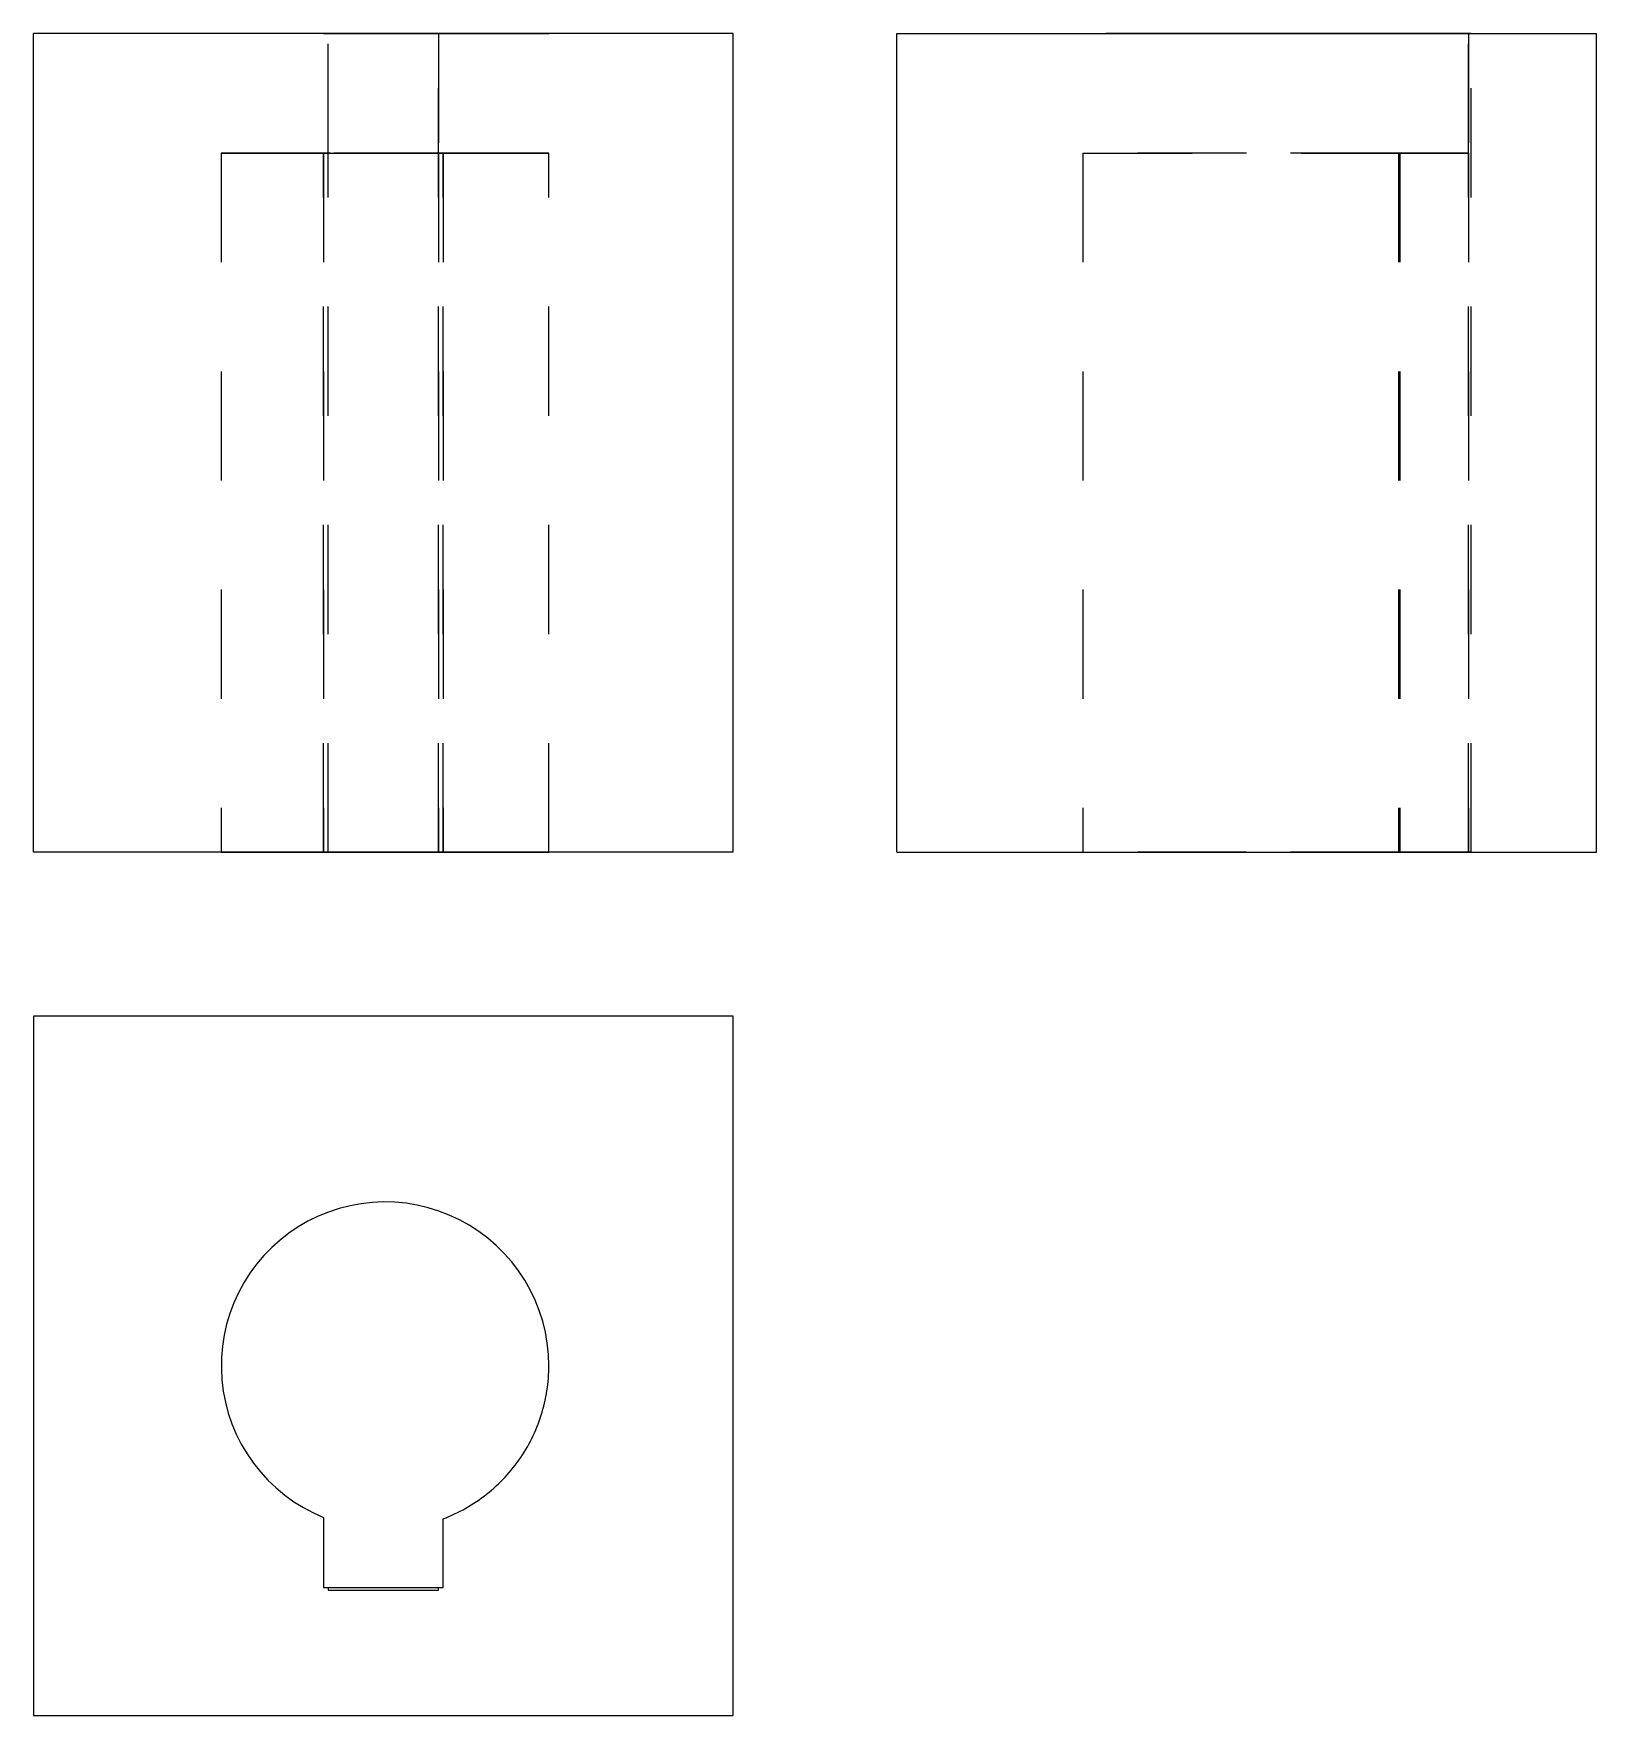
# Model space of a CAD drawing. Extents: x 0 to 1.43, y 0 to 1.54.
import ezdxf

# ---------------------------------------------------------------- set-up
doc = ezdxf.new("R2010")
doc.units = 0
doc.linetypes.add('HIDDEN', pattern=[0.037501, 0.025013, -0.012488])
for name, color, linetype in [('FRONT', 7, 'CONTINUOUS'), ('FRONT_HID', 7, 'HIDDEN'), ('LEFT', 7, 'CONTINUOUS'), ('LEFT_HID', 7, 'HIDDEN'), ('TOP', 7, 'CONTINUOUS'), ('TOP_HID', 7, 'HIDDEN')]:
    doc.layers.add(name, color=color, linetype=linetype)

msp = doc.modelspace()

# ---------------------------------------------------------------- linework, layer by layer
at = {"layer": 'FRONT'}
for p, q in [((0, 0.790625), (0, 1.540625)), ((0.640625, 1.540625), (0, 1.540625)), ((0.640625, 0.790625), (0.640625, 1.540625)), ((0.640625, 0.790625), (0, 0.790625))]:
    msp.add_line(p, q, dxfattribs=at)
at = {"layer": 'FRONT_HID', "linetype": 'HIDDEN'}
for p, q in [((0.265625, 1.540625), (0.269737, 1.540625)), ((0.471875, 1.540625), (0.265625, 1.540625)), ((0.269737, 1.540625), (0.265625, 1.540625)), ((0.265625, 1.540625), (0.269737, 1.540625)), ((0.269737, 0.790625), (0.269737, 1.540625)), ((0.269737, 1.540625), (0.323684, 1.540625)), ((0.269737, 1.43125), (0.269737, 1.540625)), ((0.269737, 1.540625), (0.320888, 1.540625)), ((0.370888, 1.540625), (0.269737, 1.540625)), ((0.269737, 1.540625), (0.370888, 1.540625)), ((0.370888, 1.540625), (0.269737, 1.540625)), ((0.320888, 1.540625), (0.370888, 1.540625)), ((0.323684, 1.540625), (0.370888, 1.540625)), ((0.370888, 0.790625), (0.370888, 1.540625)), ((0.370888, 1.540625), (0.370888, 1.43125)), ((0.370888, 1.540625), (0.375, 1.540625)), ((0.370888, 1.540625), (0.375, 1.540625)), ((0.375, 1.540625), (0.370888, 1.540625)), ((0.375, 1.540625), (0.471875, 1.540625)), ((0.471875, 1.43125), (0.171875, 1.43125)), ((0.171875, 1.43125), (0.265625, 1.43125)), ((0.171875, 1.43125), (0.171875, 0.790625)), ((0.265625, 1.43125), (0.265625, 0.790625)), ((0.265625, 0.790625), (0.265625, 1.43125)), ((0.265625, 1.43125), (0.269737, 1.43125)), ((0.265625, 1.43125), (0.375, 1.43125)), ((0.375, 1.43125), (0.265625, 1.43125)), ((0.269737, 0.790625), (0.269737, 1.43125)), ((0.269737, 1.43125), (0.320888, 1.43125)), ((0.320888, 1.43125), (0.370888, 1.43125)), ((0.370888, 1.43125), (0.370888, 0.790625)), ((0.370888, 1.43125), (0.375, 1.43125)), ((0.375, 0.790625), (0.375, 1.43125)), ((0.375, 1.43125), (0.375, 0.790625)), ((0.375, 1.43125), (0.471875, 1.43125)), ((0.471875, 0.790625), (0.471875, 1.43125)), ((0.471875, 0.790625), (0.171875, 0.790625)), ((0.171875, 0.790625), (0.265625, 0.790625)), ((0.265625, 0.790625), (0.269737, 0.790625)), ((0.269737, 0.790625), (0.323684, 0.790625)), ((0.323684, 0.790625), (0.370888, 0.790625)), ((0.370888, 0.790625), (0.375, 0.790625)), ((0.375, 0.790625), (0.471875, 0.790625))]:
    msp.add_line(p, q, dxfattribs=at)
at = {"layer": 'LEFT'}
for p, q in [((0.790625, 0.790625), (0.790625, 1.540625)), ((0.790625, 1.540625), (1.43125, 1.540625)), ((1.43125, 0.790625), (1.43125, 1.540625)), ((0.790625, 0.790625), (1.43125, 0.790625))]:
    msp.add_line(p, q, dxfattribs=at)
at = {"layer": 'LEFT_HID', "linetype": 'HIDDEN'}
for p, q in [((0.990472, 1.540625), (0.981848, 1.540625)), ((0.981848, 1.540625), (0.990472, 1.540625)), ((0.999095, 1.540625), (0.990472, 1.540625)), ((0.990472, 1.540625), (0.999095, 1.540625)), ((1.007719, 1.540625), (0.999095, 1.540625)), ((0.999095, 1.540625), (1.007719, 1.540625)), ((1.016342, 1.540625), (1.007719, 1.540625)), ((1.007719, 1.540625), (1.016342, 1.540625)), ((1.024966, 1.540625), (1.016342, 1.540625)), ((1.016342, 1.540625), (1.024966, 1.540625)), ((1.033589, 1.540625), (1.024966, 1.540625)), ((1.024966, 1.540625), (1.033589, 1.540625)), ((1.042213, 1.540625), (1.033589, 1.540625)), ((1.033589, 1.540625), (1.042213, 1.540625)), ((1.050836, 1.540625), (1.042213, 1.540625)), ((1.042213, 1.540625), (1.050836, 1.540625)), ((1.05946, 1.540625), (1.050836, 1.540625)), ((1.050836, 1.540625), (1.05946, 1.540625)), ((1.068083, 1.540625), (1.05946, 1.540625)), ((1.05946, 1.540625), (1.068083, 1.540625)), ((1.076707, 1.540625), (1.068083, 1.540625)), ((1.068083, 1.540625), (1.076707, 1.540625)), ((1.08533, 1.540625), (1.076707, 1.540625)), ((1.076707, 1.540625), (1.08533, 1.540625)), ((1.093954, 1.540625), (1.08533, 1.540625)), ((1.08533, 1.540625), (1.093954, 1.540625)), ((1.102578, 1.540625), (1.093954, 1.540625)), ((1.093954, 1.540625), (1.102578, 1.540625)), ((1.111201, 1.540625), (1.102578, 1.540625)), ((1.102578, 1.540625), (1.111201, 1.540625)), ((1.110937, 1.540625), (1.249991, 1.540625)), ((1.251215, 1.540625), (1.110938, 1.540625)), ((1.119825, 1.540625), (1.111201, 1.540625)), ((1.111201, 1.540625), (1.119825, 1.540625)), ((1.128448, 1.540625), (1.119825, 1.540625)), ((1.119825, 1.540625), (1.128448, 1.540625)), ((1.137072, 1.540625), (1.128448, 1.540625)), ((1.128448, 1.540625), (1.137072, 1.540625)), ((1.145695, 1.540625), (1.137072, 1.540625)), ((1.137072, 1.540625), (1.145695, 1.540625)), ((1.154319, 1.540625), (1.145695, 1.540625)), ((1.145695, 1.540625), (1.154319, 1.540625)), ((1.162942, 1.540625), (1.154319, 1.540625)), ((1.154319, 1.540625), (1.162942, 1.540625)), ((1.171566, 1.540625), (1.162942, 1.540625)), ((1.162942, 1.540625), (1.171566, 1.540625)), ((1.180189, 1.540625), (1.171566, 1.540625)), ((1.171566, 1.540625), (1.180189, 1.540625)), ((1.188813, 1.540625), (1.180189, 1.540625)), ((1.180189, 1.540625), (1.188813, 1.540625)), ((1.197436, 1.540625), (1.188813, 1.540625)), ((1.188813, 1.540625), (1.197436, 1.540625)), ((1.20606, 1.540625), (1.197436, 1.540625)), ((1.197436, 1.540625), (1.20606, 1.540625)), ((1.214683, 1.540625), (1.20606, 1.540625)), ((1.20606, 1.540625), (1.214683, 1.540625)), ((1.223307, 1.540625), (1.214683, 1.540625)), ((1.214683, 1.540625), (1.223307, 1.540625)), ((1.231931, 1.540625), (1.223307, 1.540625)), ((1.223307, 1.540625), (1.231931, 1.540625)), ((1.240554, 1.540625), (1.231931, 1.540625)), ((1.231931, 1.540625), (1.240554, 1.540625)), ((1.249178, 1.540625), (1.240554, 1.540625)), ((1.240554, 1.540625), (1.249178, 1.540625)), ((1.249178, 1.540625), (1.251107, 1.540625)), ((1.251107, 1.540625), (1.249178, 1.540625)), ((1.249589, 1.540625), (1.249991, 1.540625)), ((1.251107, 1.540625), (1.249589, 1.540625)), ((1.249589, 1.540625), (1.251107, 1.540625)), ((1.251215, 1.540625), (1.249589, 1.540625)), ((1.249991, 1.540625), (1.314062, 1.540625)), ((1.249991, 1.540625), (1.251585, 1.540625)), ((1.252704, 1.540625), (1.251107, 1.540625)), ((1.251107, 1.540625), (1.251382, 1.540625)), ((1.251382, 1.540625), (1.251107, 1.540625)), ((1.251107, 1.540625), (1.251585, 1.540625)), ((1.314062, 1.540625), (1.251215, 1.540625)), ((1.252704, 1.540625), (1.251215, 1.540625)), ((1.251382, 1.540625), (1.251657, 1.540625)), ((1.251657, 1.540625), (1.251382, 1.540625)), ((1.251585, 1.540625), (1.314062, 1.540625)), ((1.251585, 1.540625), (1.252704, 1.540625)), ((1.251657, 1.540625), (1.251932, 1.540625)), ((1.251932, 1.540625), (1.251657, 1.540625)), ((1.251932, 1.540625), (1.252207, 1.540625)), ((1.252207, 1.540625), (1.251932, 1.540625)), ((1.252207, 1.540625), (1.252482, 1.540625)), ((1.252482, 1.540625), (1.252207, 1.540625)), ((1.252482, 1.540625), (1.252757, 1.540625)), ((1.252757, 1.540625), (1.252482, 1.540625)), ((1.314062, 1.540625), (1.252704, 1.540625)), ((1.252757, 1.540625), (1.253032, 1.540625)), ((1.253032, 1.540625), (1.252757, 1.540625)), ((1.253032, 1.540625), (1.253307, 1.540625)), ((1.253307, 1.540625), (1.253032, 1.540625)), ((1.253307, 1.540625), (1.253583, 1.540625)), ((1.253583, 1.540625), (1.253307, 1.540625)), ((1.253583, 1.540625), (1.253858, 1.540625)), ((1.253858, 1.540625), (1.253583, 1.540625)), ((1.253858, 1.540625), (1.254133, 1.540625)), ((1.254133, 1.540625), (1.253858, 1.540625)), ((1.254133, 1.540625), (1.254408, 1.540625)), ((1.254408, 1.540625), (1.254133, 1.540625)), ((1.254408, 1.540625), (1.254683, 1.540625)), ((1.254683, 1.540625), (1.254408, 1.540625)), ((1.254683, 1.540625), (1.254958, 1.540625)), ((1.254958, 1.540625), (1.254683, 1.540625)), ((1.254958, 1.540625), (1.255233, 1.540625)), ((1.255233, 1.540625), (1.254958, 1.540625)), ((1.255233, 1.540625), (1.255508, 1.540625)), ((1.255508, 1.540625), (1.255233, 1.540625)), ((1.255508, 1.540625), (1.255783, 1.540625)), ((1.255783, 1.540625), (1.255508, 1.540625)), ((1.255783, 1.540625), (1.256058, 1.540625)), ((1.256058, 1.540625), (1.255783, 1.540625)), ((1.256058, 1.540625), (1.256333, 1.540625)), ((1.256333, 1.540625), (1.256058, 1.540625)), ((1.256333, 1.540625), (1.256608, 1.540625)), ((1.256608, 1.540625), (1.256333, 1.540625)), ((1.256608, 1.540625), (1.256883, 1.540625)), ((1.256883, 1.540625), (1.256608, 1.540625)), ((1.256883, 1.540625), (1.257158, 1.540625)), ((1.257158, 1.540625), (1.256883, 1.540625)), ((1.257158, 1.540625), (1.257433, 1.540625)), ((1.257433, 1.540625), (1.257158, 1.540625)), ((1.257433, 1.540625), (1.257708, 1.540625)), ((1.257708, 1.540625), (1.257433, 1.540625)), ((1.257708, 1.540625), (1.257983, 1.540625)), ((1.257983, 1.540625), (1.257708, 1.540625)), ((1.257983, 1.540625), (1.258258, 1.540625)), ((1.258258, 1.540625), (1.257983, 1.540625)), ((1.258258, 1.540625), (1.258533, 1.540625)), ((1.258533, 1.540625), (1.258258, 1.540625)), ((1.258533, 1.540625), (1.258808, 1.540625)), ((1.258808, 1.540625), (1.258533, 1.540625)), ((1.258808, 1.540625), (1.259083, 1.540625)), ((1.259083, 1.540625), (1.258808, 1.540625)), ((1.259083, 1.540625), (1.259358, 1.540625)), ((1.259358, 1.540625), (1.259083, 1.540625)), ((1.259358, 1.540625), (1.259633, 1.540625)), ((1.259633, 1.540625), (1.259358, 1.540625)), ((1.316612, 1.540625), (1.314062, 1.540625)), ((1.314062, 1.540625), (1.314062, 1.43125)), ((1.314062, 1.43125), (1.314062, 1.540625)), ((1.314062, 1.540625), (1.316612, 1.540625)), ((1.314062, 1.43125), (1.314062, 1.540625)), ((1.316612, 0.790625), (1.316612, 1.540625)), ((1.316612, 0.790625), (1.316612, 1.540625)), ((1.316612, 0.790625), (1.316612, 1.540625)), ((1.110937, 1.43125), (0.960938, 1.43125)), ((0.960938, 1.43125), (1.249991, 1.43125)), ((0.960938, 1.43125), (0.960938, 0.790625)), ((1.251215, 1.43125), (1.110938, 1.43125)), ((1.249589, 1.43125), (1.249991, 1.43125)), ((1.249589, 1.43125), (1.249912, 1.43125)), ((1.249912, 1.43125), (1.249589, 1.43125)), ((1.251215, 1.43125), (1.249589, 1.43125)), ((1.249912, 1.43125), (1.250235, 1.43125)), ((1.250235, 1.43125), (1.249912, 1.43125)), ((1.249991, 1.43125), (1.249991, 0.790625)), ((1.249991, 1.43125), (1.314062, 1.43125)), ((1.249991, 1.43125), (1.251215, 1.43125)), ((1.250235, 1.43125), (1.250559, 1.43125)), ((1.250559, 1.43125), (1.250235, 1.43125)), ((1.250559, 1.43125), (1.250882, 1.43125)), ((1.250882, 1.43125), (1.250559, 1.43125)), ((1.250882, 1.43125), (1.251205, 1.43125)), ((1.251205, 1.43125), (1.250882, 1.43125)), ((1.251205, 1.43125), (1.251528, 1.43125)), ((1.251528, 1.43125), (1.251205, 1.43125)), ((1.314062, 1.43125), (1.251215, 1.43125)), ((1.251215, 1.43125), (1.251215, 0.790625)), ((1.251528, 1.43125), (1.251851, 1.43125)), ((1.251851, 1.43125), (1.251528, 1.43125)), ((1.251851, 1.43125), (1.252175, 1.43125)), ((1.252175, 1.43125), (1.251851, 1.43125)), ((1.252175, 1.43125), (1.252498, 1.43125)), ((1.252498, 1.43125), (1.252175, 1.43125)), ((1.252498, 1.43125), (1.252821, 1.43125)), ((1.252821, 1.43125), (1.252498, 1.43125)), ((1.252821, 1.43125), (1.253144, 1.43125)), ((1.253144, 1.43125), (1.252821, 1.43125)), ((1.253144, 1.43125), (1.253468, 1.43125)), ((1.253468, 1.43125), (1.253144, 1.43125)), ((1.253468, 1.43125), (1.253791, 1.43125)), ((1.253791, 1.43125), (1.253468, 1.43125)), ((1.253791, 1.43125), (1.254114, 1.43125)), ((1.254114, 1.43125), (1.253791, 1.43125)), ((1.254114, 1.43125), (1.254437, 1.43125)), ((1.254437, 1.43125), (1.254114, 1.43125)), ((1.254437, 1.43125), (1.254761, 1.43125)), ((1.254761, 1.43125), (1.254437, 1.43125)), ((1.254761, 1.43125), (1.255084, 1.43125)), ((1.255084, 1.43125), (1.254761, 1.43125)), ((1.255084, 1.43125), (1.255407, 1.43125)), ((1.255407, 1.43125), (1.255084, 1.43125)), ((1.255407, 1.43125), (1.25573, 1.43125)), ((1.25573, 1.43125), (1.255407, 1.43125)), ((1.25573, 1.43125), (1.256054, 1.43125)), ((1.256054, 1.43125), (1.25573, 1.43125)), ((1.256054, 1.43125), (1.256377, 1.43125)), ((1.256377, 1.43125), (1.256054, 1.43125)), ((1.256377, 1.43125), (1.2567, 1.43125)), ((1.2567, 1.43125), (1.256377, 1.43125)), ((1.2567, 1.43125), (1.257023, 1.43125)), ((1.257023, 1.43125), (1.2567, 1.43125)), ((1.257023, 1.43125), (1.257347, 1.43125)), ((1.257347, 1.43125), (1.257023, 1.43125)), ((1.257347, 1.43125), (1.25767, 1.43125)), ((1.25767, 1.43125), (1.257347, 1.43125)), ((1.25767, 1.43125), (1.257993, 1.43125)), ((1.257993, 1.43125), (1.25767, 1.43125)), ((1.257993, 1.43125), (1.258316, 1.43125)), ((1.258316, 1.43125), (1.257993, 1.43125)), ((1.258316, 1.43125), (1.258639, 1.43125)), ((1.258639, 1.43125), (1.258316, 1.43125)), ((1.258639, 1.43125), (1.258963, 1.43125)), ((1.258963, 1.43125), (1.258639, 1.43125)), ((1.258963, 1.43125), (1.259286, 1.43125)), ((1.259286, 1.43125), (1.258963, 1.43125)), ((1.259286, 1.43125), (1.259609, 1.43125)), ((1.259609, 1.43125), (1.259286, 1.43125)), ((1.314062, 1.43125), (1.314062, 0.790625)), ((1.314062, 0.790625), (1.314062, 1.43125)), ((1.314062, 0.790625), (1.314062, 1.43125)), ((1.314062, 0.790625), (1.314062, 1.43125)), ((1.110937, 0.790625), (0.960938, 0.790625)), ((0.960938, 0.790625), (1.249991, 0.790625)), ((1.251215, 0.790625), (1.110938, 0.790625)), ((1.249991, 0.790625), (1.314062, 0.790625)), ((1.314062, 0.790625), (1.251215, 0.790625)), ((1.314062, 0.790625), (1.316612, 0.790625)), ((1.316612, 0.790625), (1.314062, 0.790625))]:
    msp.add_line(p, q, dxfattribs=at)
at = {"layer": 'TOP'}
for p, q in [((0, 0.640625), (0, 0)), ((0.640625, 0.640625), (0, 0.640625)), ((0.640625, 0), (0.640625, 0.640625)), ((0.269737, 0.117188), (0.269737, 0.114638)), ((0.269737, 0.117188), (0.320888, 0.117188)), ((0.269737, 0.114638), (0.323684, 0.114638)), ((0.320888, 0.117188), (0.370888, 0.117188)), ((0.323684, 0.114638), (0.370888, 0.114638)), ((0.370888, 0.114638), (0.370888, 0.117188)), ((0, 0), (0.640625, 0))]:
    msp.add_line(p, q, dxfattribs=at)
at = {"layer": 'TOP_HID', "linetype": 'HIDDEN'}
for p, q in [((0.279837, 0.464301), (0.270052, 0.461076)), ((0.279837, 0.464301), (0.270052, 0.461076)), ((0.28982, 0.466847), (0.279837, 0.464301)), ((0.28982, 0.466847), (0.279837, 0.464301)), ((0.299955, 0.468702), (0.28982, 0.466847)), ((0.299955, 0.468702), (0.28982, 0.466847)), ((0.310192, 0.469857), (0.299955, 0.468702)), ((0.310192, 0.469857), (0.299955, 0.468702)), ((0.320485, 0.470306), (0.310192, 0.469857)), ((0.320485, 0.470306), (0.310192, 0.469857)), ((0.330785, 0.470048), (0.320485, 0.470306)), ((0.330785, 0.470048), (0.320485, 0.470306)), ((0.341042, 0.469083), (0.330785, 0.470048)), ((0.341042, 0.469083), (0.330785, 0.470048)), ((0.351209, 0.467416), (0.341042, 0.469083)), ((0.351209, 0.467416), (0.341042, 0.469083)), ((0.361238, 0.465056), (0.351209, 0.467416)), ((0.361238, 0.465056), (0.351209, 0.467416)), ((0.371081, 0.462012), (0.361238, 0.465056)), ((0.371081, 0.462012), (0.361238, 0.465056)), ((0.242343, 0.447492), (0.233801, 0.441733)), ((0.242343, 0.447492), (0.233801, 0.441733)), ((0.251261, 0.452652), (0.242343, 0.447492)), ((0.251261, 0.452652), (0.242343, 0.447492)), ((0.260512, 0.457187), (0.251261, 0.452652)), ((0.260512, 0.457187), (0.251261, 0.452652)), ((0.270052, 0.461076), (0.260512, 0.457187)), ((0.270052, 0.461076), (0.260512, 0.457187)), ((0.380692, 0.4583), (0.371081, 0.462012)), ((0.380692, 0.4583), (0.371081, 0.462012)), ((0.390025, 0.453937), (0.380692, 0.4583)), ((0.390025, 0.453937), (0.380692, 0.4583)), ((0.399037, 0.448944), (0.390025, 0.453937)), ((0.399037, 0.448944), (0.390025, 0.453937)), ((0.407685, 0.443344), (0.399037, 0.448944)), ((0.407685, 0.443344), (0.399037, 0.448944)), ((0.225674, 0.435401), (0.218, 0.428526)), ((0.225674, 0.435401), (0.218, 0.428526)), ((0.233801, 0.441733), (0.225674, 0.435401)), ((0.233801, 0.441733), (0.225674, 0.435401)), ((0.415928, 0.437163), (0.407685, 0.443344)), ((0.415928, 0.437163), (0.407685, 0.443344)), ((0.423727, 0.430431), (0.415928, 0.437163)), ((0.423727, 0.430431), (0.415928, 0.437163)), ((0.210817, 0.42114), (0.204158, 0.413279)), ((0.210817, 0.42114), (0.204158, 0.413279)), ((0.218, 0.428526), (0.210817, 0.42114)), ((0.218, 0.428526), (0.210817, 0.42114)), ((0.431046, 0.42318), (0.423727, 0.430431)), ((0.431046, 0.42318), (0.423727, 0.430431)), ((0.437849, 0.415444), (0.431046, 0.42318)), ((0.437849, 0.415444), (0.431046, 0.42318)), ((0.198054, 0.404979), (0.192534, 0.396279)), ((0.198054, 0.404979), (0.192534, 0.396279)), ((0.204158, 0.413279), (0.198054, 0.404979)), ((0.204158, 0.413279), (0.198054, 0.404979)), ((0.444106, 0.407258), (0.437849, 0.415444)), ((0.444106, 0.407258), (0.437849, 0.415444)), ((0.449786, 0.398663), (0.444106, 0.407258)), ((0.449786, 0.398663), (0.444106, 0.407258)), ((0.187625, 0.387222), (0.183348, 0.377848)), ((0.187625, 0.387222), (0.183348, 0.377848)), ((0.192534, 0.396279), (0.187625, 0.387222)), ((0.192534, 0.396279), (0.187625, 0.387222)), ((0.454863, 0.389697), (0.449786, 0.398663)), ((0.454863, 0.389697), (0.449786, 0.398663)), ((0.459312, 0.380405), (0.454863, 0.389697)), ((0.459312, 0.380405), (0.454863, 0.389697)), ((0.183348, 0.377848), (0.179726, 0.368204)), ((0.183348, 0.377848), (0.179726, 0.368204)), ((0.463113, 0.370829), (0.459312, 0.380405)), ((0.463113, 0.370829), (0.459312, 0.380405)), ((0.466247, 0.361015), (0.463113, 0.370829)), ((0.466247, 0.361015), (0.463113, 0.370829)), ((0.176773, 0.358333), (0.174506, 0.348283)), ((0.176773, 0.358333), (0.174506, 0.348283)), ((0.179726, 0.368204), (0.176773, 0.358333)), ((0.179726, 0.368204), (0.176773, 0.358333)), ((0.468701, 0.351008), (0.466247, 0.361015)), ((0.468701, 0.351008), (0.466247, 0.361015)), ((0.174506, 0.348283), (0.172933, 0.338101)), ((0.174506, 0.348283), (0.172933, 0.338101)), ((0.470461, 0.340857), (0.468701, 0.351008)), ((0.470461, 0.340857), (0.468701, 0.351008)), ((0.471521, 0.330609), (0.470461, 0.340857)), ((0.471521, 0.330609), (0.470461, 0.340857)), ((0.172064, 0.327835), (0.171901, 0.317533)), ((0.172064, 0.327835), (0.171901, 0.317533)), ((0.172933, 0.338101), (0.172064, 0.327835)), ((0.172933, 0.338101), (0.172064, 0.327835)), ((0.471875, 0.320312), (0.471521, 0.330609)), ((0.471875, 0.320312), (0.471521, 0.330609)), ((0.171901, 0.317533), (0.172445, 0.307245)), ((0.171901, 0.317533), (0.172445, 0.307245)), ((0.471185, 0.305944), (0.471433, 0.308812)), ((0.471185, 0.305944), (0.471433, 0.308812)), ((0.471433, 0.308812), (0.471627, 0.311683)), ((0.471433, 0.308812), (0.471627, 0.311683)), ((0.471627, 0.311683), (0.471765, 0.314558)), ((0.471627, 0.311683), (0.471765, 0.314558)), ((0.471765, 0.314558), (0.471847, 0.317435)), ((0.471765, 0.314558), (0.471847, 0.317435)), ((0.471847, 0.317435), (0.471875, 0.320312)), ((0.471847, 0.317435), (0.471875, 0.320312)), ((0.172445, 0.307245), (0.173695, 0.297018)), ((0.172445, 0.307245), (0.173695, 0.297018)), ((0.173695, 0.297018), (0.175643, 0.286902)), ((0.173695, 0.297018), (0.175643, 0.286902)), ((0.469122, 0.291708), (0.469644, 0.294539)), ((0.469122, 0.291708), (0.469644, 0.294539)), ((0.469644, 0.294539), (0.470111, 0.297379)), ((0.469644, 0.294539), (0.470111, 0.297379)), ((0.470111, 0.297379), (0.470524, 0.300227)), ((0.470111, 0.297379), (0.470524, 0.300227)), ((0.470524, 0.300227), (0.470882, 0.303082)), ((0.470524, 0.300227), (0.470882, 0.303082)), ((0.470882, 0.303082), (0.471185, 0.305944)), ((0.470882, 0.303082), (0.471185, 0.305944)), ((0.175643, 0.286902), (0.178282, 0.276942)), ((0.175643, 0.286902), (0.178282, 0.276942)), ((0.464862, 0.274984), (0.465705, 0.277736)), ((0.464862, 0.274984), (0.465705, 0.277736)), ((0.465705, 0.277736), (0.466496, 0.280503)), ((0.465705, 0.277736), (0.466496, 0.280503)), ((0.466496, 0.280503), (0.467233, 0.283285)), ((0.466496, 0.280503), (0.467233, 0.283285)), ((0.467233, 0.283285), (0.467917, 0.28608)), ((0.467233, 0.283285), (0.467917, 0.28608)), ((0.467917, 0.28608), (0.468547, 0.288889)), ((0.467917, 0.28608), (0.468547, 0.288889)), ((0.468547, 0.288889), (0.469122, 0.291708)), ((0.468547, 0.288889), (0.469122, 0.291708)), ((0.178282, 0.276942), (0.181598, 0.267188)), ((0.178282, 0.276942), (0.181598, 0.267188)), ((0.181598, 0.267188), (0.185575, 0.257684)), ((0.181598, 0.267188), (0.185575, 0.257684)), ((0.459863, 0.261496), (0.460966, 0.264154)), ((0.459863, 0.261496), (0.460966, 0.264154)), ((0.460966, 0.264154), (0.462018, 0.266833)), ((0.460966, 0.264154), (0.462018, 0.266833)), ((0.462018, 0.266833), (0.463018, 0.269532)), ((0.462018, 0.266833), (0.463018, 0.269532)), ((0.463018, 0.269532), (0.463966, 0.272249)), ((0.463018, 0.269532), (0.463966, 0.272249)), ((0.463966, 0.272249), (0.464862, 0.274984)), ((0.463966, 0.272249), (0.464862, 0.274984)), ((0.185575, 0.257684), (0.190196, 0.248475)), ((0.185575, 0.257684), (0.190196, 0.248475)), ((0.190196, 0.248475), (0.195437, 0.239606)), ((0.190196, 0.248475), (0.195437, 0.239606)), ((0.452193, 0.246035), (0.453594, 0.248549)), ((0.452193, 0.246035), (0.453594, 0.248549)), ((0.453594, 0.248549), (0.454947, 0.251089)), ((0.453594, 0.248549), (0.454947, 0.251089)), ((0.454947, 0.251089), (0.456251, 0.253655)), ((0.454947, 0.251089), (0.456251, 0.253655)), ((0.456251, 0.253655), (0.457505, 0.256245)), ((0.456251, 0.253655), (0.457505, 0.256245)), ((0.457505, 0.256245), (0.458709, 0.258859)), ((0.457505, 0.256245), (0.458709, 0.258859)), ((0.458709, 0.258859), (0.459863, 0.261496)), ((0.458709, 0.258859), (0.459863, 0.261496)), ((0.195437, 0.239606), (0.201276, 0.231117)), ((0.195437, 0.239606), (0.201276, 0.231117)), ((0.201276, 0.231117), (0.207683, 0.223049)), ((0.201276, 0.231117), (0.207683, 0.223049)), ((0.441074, 0.229254), (0.442799, 0.231557)), ((0.441074, 0.229254), (0.442799, 0.231557)), ((0.442799, 0.231557), (0.444479, 0.233894)), ((0.442799, 0.231557), (0.444479, 0.233894)), ((0.444479, 0.233894), (0.446115, 0.236262)), ((0.444479, 0.233894), (0.446115, 0.236262)), ((0.446115, 0.236262), (0.447704, 0.238661)), ((0.446115, 0.236262), (0.447704, 0.238661)), ((0.447704, 0.238661), (0.449248, 0.24109)), ((0.447704, 0.238661), (0.449248, 0.24109)), ((0.449248, 0.24109), (0.450744, 0.243548)), ((0.449248, 0.24109), (0.450744, 0.243548)), ((0.450744, 0.243548), (0.452193, 0.246035)), ((0.450744, 0.243548), (0.452193, 0.246035)), ((0.207683, 0.223049), (0.214629, 0.21544)), ((0.207683, 0.223049), (0.214629, 0.21544)), ((0.427807, 0.214113), (0.429825, 0.216164)), ((0.427807, 0.214113), (0.429825, 0.216164)), ((0.429825, 0.216164), (0.431803, 0.218255)), ((0.429825, 0.216164), (0.431803, 0.218255)), ((0.431803, 0.218255), (0.433741, 0.220383)), ((0.431803, 0.218255), (0.433741, 0.220383)), ((0.433741, 0.220383), (0.435638, 0.222547)), ((0.433741, 0.220383), (0.435638, 0.222547)), ((0.435638, 0.222547), (0.437492, 0.224748)), ((0.435638, 0.222547), (0.437492, 0.224748)), ((0.437492, 0.224748), (0.439305, 0.226984)), ((0.437492, 0.224748), (0.439305, 0.226984)), ((0.439305, 0.226984), (0.441074, 0.229254)), ((0.439305, 0.226984), (0.441074, 0.229254)), ((0.214629, 0.21544), (0.222081, 0.208325)), ((0.214629, 0.21544), (0.222081, 0.208325)), ((0.222081, 0.208325), (0.230003, 0.201739)), ((0.222081, 0.208325), (0.230003, 0.201739)), ((0.230003, 0.201739), (0.23836, 0.195712)), ((0.230003, 0.201739), (0.23836, 0.195712)), ((0.410324, 0.199165), (0.412632, 0.200884)), ((0.410324, 0.199165), (0.412632, 0.200884)), ((0.412632, 0.200884), (0.414907, 0.202647)), ((0.412632, 0.200884), (0.414907, 0.202647)), ((0.414907, 0.202647), (0.417147, 0.204454)), ((0.414907, 0.202647), (0.417147, 0.204454)), ((0.417147, 0.204454), (0.419352, 0.206303)), ((0.417147, 0.204454), (0.419352, 0.206303)), ((0.419352, 0.206303), (0.421522, 0.208194)), ((0.419352, 0.206303), (0.421522, 0.208194)), ((0.421522, 0.208194), (0.423655, 0.210127)), ((0.421522, 0.208194), (0.423655, 0.210127)), ((0.423655, 0.210127), (0.42575, 0.2121)), ((0.423655, 0.210127), (0.42575, 0.2121)), ((0.42575, 0.2121), (0.427807, 0.214113)), ((0.42575, 0.2121), (0.427807, 0.214113)), ((0.23836, 0.195712), (0.24711, 0.190273)), ((0.23836, 0.195712), (0.24711, 0.190273)), ((0.24711, 0.190273), (0.256212, 0.185448)), ((0.24711, 0.190273), (0.256212, 0.185448)), ((0.256212, 0.185448), (0.265625, 0.181259)), ((0.256212, 0.185448), (0.265625, 0.181259)), ((0.385599, 0.184521), (0.388193, 0.185769)), ((0.385599, 0.184521), (0.388193, 0.185769)), ((0.388193, 0.185769), (0.390762, 0.187066)), ((0.388193, 0.185769), (0.390762, 0.187066)), ((0.390762, 0.187066), (0.393305, 0.188412)), ((0.390762, 0.187066), (0.393305, 0.188412)), ((0.393305, 0.188412), (0.395823, 0.189807)), ((0.393305, 0.188412), (0.395823, 0.189807)), ((0.395823, 0.189807), (0.398313, 0.19125)), ((0.395823, 0.189807), (0.398313, 0.19125)), ((0.398313, 0.19125), (0.400775, 0.19274)), ((0.398313, 0.19125), (0.400775, 0.19274)), ((0.400775, 0.19274), (0.403208, 0.194277)), ((0.400775, 0.19274), (0.403208, 0.194277)), ((0.403208, 0.194277), (0.405611, 0.195861)), ((0.403208, 0.194277), (0.405611, 0.195861)), ((0.405611, 0.195861), (0.407984, 0.19749)), ((0.405611, 0.195861), (0.407984, 0.19749)), ((0.407984, 0.19749), (0.410324, 0.199165)), ((0.407984, 0.19749), (0.410324, 0.199165)), ((0.265625, 0.181259), (0.265625, 0.117188)), ((0.265625, 0.181259), (0.265625, 0.117188)), ((0.375, 0.180035), (0.377682, 0.18108)), ((0.375, 0.180035), (0.377682, 0.18108)), ((0.375, 0.117188), (0.375, 0.180035)), ((0.375, 0.117188), (0.375, 0.180035)), ((0.377682, 0.18108), (0.380343, 0.182177)), ((0.377682, 0.18108), (0.380343, 0.182177)), ((0.380343, 0.182177), (0.382982, 0.183324)), ((0.380343, 0.182177), (0.382982, 0.183324)), ((0.382982, 0.183324), (0.385599, 0.184521)), ((0.382982, 0.183324), (0.385599, 0.184521)), ((0.265625, 0.117188), (0.269737, 0.117188)), ((0.265625, 0.117188), (0.269737, 0.117188)), ((0.370888, 0.117188), (0.375, 0.117188)), ((0.370888, 0.117188), (0.375, 0.117188))]:
    msp.add_line(p, q, dxfattribs=at)

doc.saveas('drawing.dxf')
